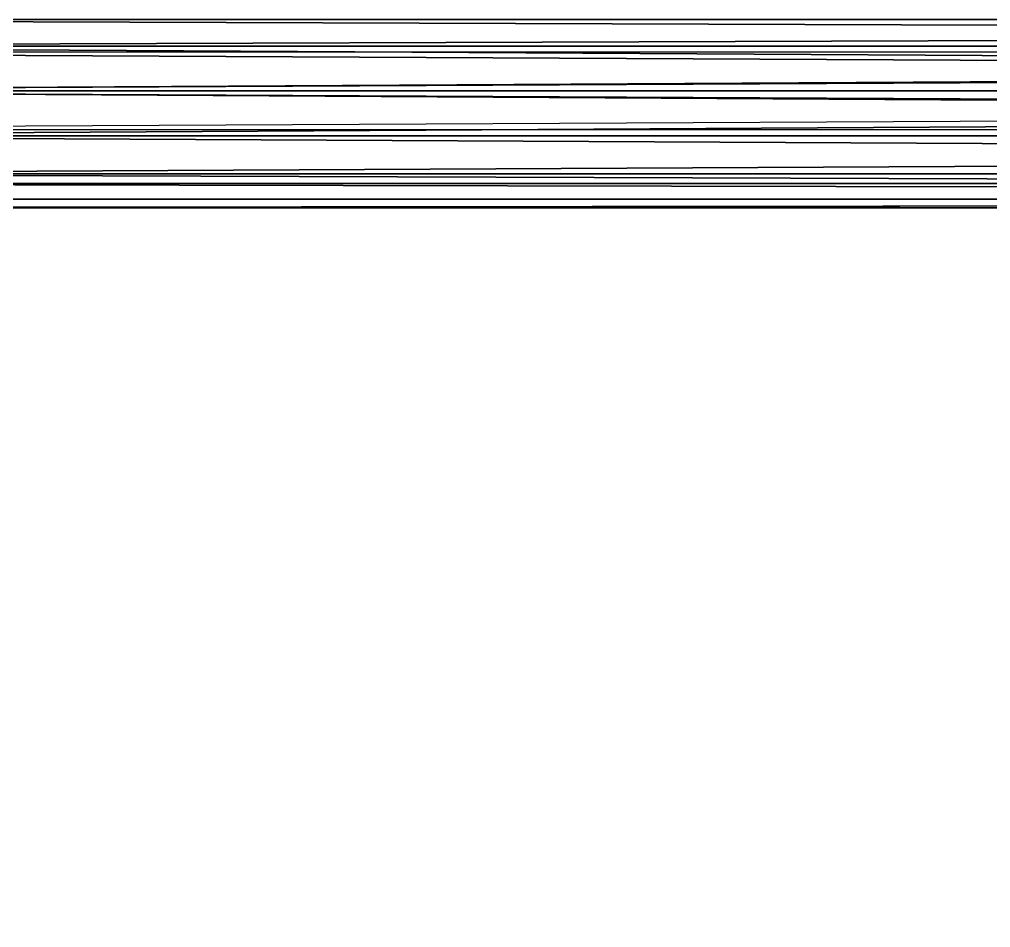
# Model space of a CAD drawing. Header units: centimetres. Extents: x -66.3 to 12.3, y -19.3 to 19.3.
# Drawn here: x -57.17 to -48.05, y 9.64 to 18.17 of the extents above; entities that cross this region are included whole.
import ezdxf

# ---------------------------------------------------------------- set-up
doc = ezdxf.new("R2010")
doc.units = ezdxf.units.CM
doc.layers.add('chrom', color=9, linetype='Continuous', true_color=0xbebebe)
doc.layers.add('reinweiss', color=254, linetype='Continuous', true_color=0xdddddd)

# ---------------------------------------------------------------- blocks, each defined once
blk = doc.blocks.new('blech350_750_19HIY99')
at = {"layer": 'reinweiss'}
for points in [[(-34.9175, 16.7222, -0.777816), (-35.2743, 16.4837, -0.420951), (35.2743, 16.4837, -0.420951)], [(35.2743, 16.4837, -0.420951), (-35.2743, 16.4837, -0.420951), (-34.9175, 16.7222, -0.777816)], [(34.9175, 16.7222, -0.777816), (-34.9175, 16.7222, -0.777816), (35.2743, 16.4837, -0.420951)], [(35.2743, 16.4837, -0.420951), (-34.9175, 16.7222, -0.777816), (34.9175, 16.7222, -0.777816)], [(-36.367, 16.6289, 0.671752), (36.367, 16.6289, 0.671752), (36.1162, 16.4837, 0.420953)], [(-36.367, 16.6289, 0.671752), (36.1162, 16.4837, 0.420953), (-36.1162, 16.4837, 0.420953)], [(-36.367, -16.6289, 0.67175), (36.367, -16.6289, 0.67175), (36.367, 16.6289, 0.671752)], [(-36.367, 16.6289, 0.671752), (-36.367, -16.6289, 0.67175), (36.367, 16.6289, 0.671752)], [(36.1162, 16.4837, 0.420953), (36.367, 16.6289, 0.671752), (-36.367, 16.6289, 0.671752)], [(-36.1162, 16.4837, 0.420953), (36.1162, 16.4837, 0.420953), (-36.367, 16.6289, 0.671752)], [(36.367, 16.6289, 0.671752), (36.367, -16.6289, 0.67175), (-36.367, -16.6289, 0.67175)], [(36.367, 16.6289, 0.671752), (-36.367, -16.6289, 0.67175), (-36.367, 16.6289, 0.671752)], [(-35.6953, 16.4, 7.16867e-07), (-36.1162, 16.4837, 0.420953), (36.1162, 16.4837, 0.420953)], [(36.1162, 16.4837, 0.420953), (-36.1162, 16.4837, 0.420953), (-35.6953, 16.4, 7.16867e-07)], [(35.6953, 16.4, 7.16867e-07), (-35.6953, 16.4, 7.16867e-07), (36.1162, 16.4837, 0.420953)], [(-35.6953, 16.4, 7.16867e-07), (35.6953, 16.4, 7.16867e-07), (35.2743, 16.4837, -0.420951)], [(-35.6953, 16.4, 7.16867e-07), (35.2743, 16.4837, -0.420951), (-35.2743, 16.4837, -0.420951)], [(36.1162, 16.4837, 0.420953), (-35.6953, 16.4, 7.16867e-07), (35.6953, 16.4, 7.16867e-07)], [(35.2743, 16.4837, -0.420951), (35.6953, 16.4, 7.16867e-07), (-35.6953, 16.4, 7.16867e-07)], [(-35.2743, 16.4837, -0.420951), (35.2743, 16.4837, -0.420951), (-35.6953, 16.4, 7.16867e-07)]]:
    blk.add_3dface(points, dxfattribs=at)
blk = doc.blocks.new('blech350_750_19HIY991')
at = {"layer": 'reinweiss'}
for points in [[(-34.9175, 16.7222, -0.777816), (-35.2743, 16.4837, -0.420951), (35.2743, 16.4837, -0.420951)], [(35.2743, 16.4837, -0.420951), (-35.2743, 16.4837, -0.420951), (-34.9175, 16.7222, -0.777816)], [(34.9175, 16.7222, -0.777816), (-34.9175, 16.7222, -0.777816), (35.2743, 16.4837, -0.420951)], [(35.2743, 16.4837, -0.420951), (-34.9175, 16.7222, -0.777816), (34.9175, 16.7222, -0.777816)], [(-36.367, 16.6289, 0.671752), (36.367, 16.6289, 0.671752), (36.1162, 16.4837, 0.420953)], [(-36.367, 16.6289, 0.671752), (36.1162, 16.4837, 0.420953), (-36.1162, 16.4837, 0.420953)], [(-36.367, -16.6289, 0.67175), (36.367, -16.6289, 0.67175), (36.367, 16.6289, 0.671752)], [(-36.367, 16.6289, 0.671752), (-36.367, -16.6289, 0.67175), (36.367, 16.6289, 0.671752)], [(36.1162, 16.4837, 0.420953), (36.367, 16.6289, 0.671752), (-36.367, 16.6289, 0.671752)], [(-36.1162, 16.4837, 0.420953), (36.1162, 16.4837, 0.420953), (-36.367, 16.6289, 0.671752)], [(36.367, 16.6289, 0.671752), (36.367, -16.6289, 0.67175), (-36.367, -16.6289, 0.67175)], [(36.367, 16.6289, 0.671752), (-36.367, -16.6289, 0.67175), (-36.367, 16.6289, 0.671752)], [(-35.6953, 16.4, 7.16867e-07), (-36.1162, 16.4837, 0.420953), (36.1162, 16.4837, 0.420953)], [(36.1162, 16.4837, 0.420953), (-36.1162, 16.4837, 0.420953), (-35.6953, 16.4, 7.16867e-07)], [(35.6953, 16.4, 7.16867e-07), (-35.6953, 16.4, 7.16867e-07), (36.1162, 16.4837, 0.420953)], [(-35.6953, 16.4, 7.16867e-07), (35.6953, 16.4, 7.16867e-07), (35.2743, 16.4837, -0.420951)], [(-35.6953, 16.4, 7.16867e-07), (35.2743, 16.4837, -0.420951), (-35.2743, 16.4837, -0.420951)], [(36.1162, 16.4837, 0.420953), (-35.6953, 16.4, 7.16867e-07), (35.6953, 16.4, 7.16867e-07)], [(35.2743, 16.4837, -0.420951), (35.6953, 16.4, 7.16867e-07), (-35.6953, 16.4, 7.16867e-07)], [(-35.2743, 16.4837, -0.420951), (35.2743, 16.4837, -0.420951), (-35.6953, 16.4, 7.16867e-07)]]:
    blk.add_3dface(points, dxfattribs=at)
blk = doc.blocks.new('blech350_750_19HIY992')
at = {"layer": 'reinweiss'}
for points in [[(-34.9175, 16.7222, -0.777816), (-35.2743, 16.4837, -0.420951), (35.2743, 16.4837, -0.420951)], [(35.2743, 16.4837, -0.420951), (-35.2743, 16.4837, -0.420951), (-34.9175, 16.7222, -0.777816)], [(34.9175, 16.7222, -0.777816), (-34.9175, 16.7222, -0.777816), (35.2743, 16.4837, -0.420951)], [(35.2743, 16.4837, -0.420951), (-34.9175, 16.7222, -0.777816), (34.9175, 16.7222, -0.777816)], [(-36.367, 16.6289, 0.671752), (36.367, 16.6289, 0.671752), (36.1162, 16.4837, 0.420953)], [(-36.367, 16.6289, 0.671752), (36.1162, 16.4837, 0.420953), (-36.1162, 16.4837, 0.420953)], [(-36.367, -16.6289, 0.67175), (36.367, -16.6289, 0.67175), (36.367, 16.6289, 0.671752)], [(-36.367, 16.6289, 0.671752), (-36.367, -16.6289, 0.67175), (36.367, 16.6289, 0.671752)], [(36.1162, 16.4837, 0.420953), (36.367, 16.6289, 0.671752), (-36.367, 16.6289, 0.671752)], [(-36.1162, 16.4837, 0.420953), (36.1162, 16.4837, 0.420953), (-36.367, 16.6289, 0.671752)], [(36.367, 16.6289, 0.671752), (36.367, -16.6289, 0.67175), (-36.367, -16.6289, 0.67175)], [(36.367, 16.6289, 0.671752), (-36.367, -16.6289, 0.67175), (-36.367, 16.6289, 0.671752)], [(-35.6953, 16.4, 7.16867e-07), (-36.1162, 16.4837, 0.420953), (36.1162, 16.4837, 0.420953)], [(36.1162, 16.4837, 0.420953), (-36.1162, 16.4837, 0.420953), (-35.6953, 16.4, 7.16867e-07)], [(35.6953, 16.4, 7.16867e-07), (-35.6953, 16.4, 7.16867e-07), (36.1162, 16.4837, 0.420953)], [(-35.6953, 16.4, 7.16867e-07), (35.6953, 16.4, 7.16867e-07), (35.2743, 16.4837, -0.420951)], [(-35.6953, 16.4, 7.16867e-07), (35.2743, 16.4837, -0.420951), (-35.2743, 16.4837, -0.420951)], [(36.1162, 16.4837, 0.420953), (-35.6953, 16.4, 7.16867e-07), (35.6953, 16.4, 7.16867e-07)], [(35.2743, 16.4837, -0.420951), (35.6953, 16.4, 7.16867e-07), (-35.6953, 16.4, 7.16867e-07)], [(-35.2743, 16.4837, -0.420951), (35.2743, 16.4837, -0.420951), (-35.6953, 16.4, 7.16867e-07)], [(35.6953, -16.4, -7.16867e-07), (36.1162, -16.4837, 0.420951), (-36.1162, -16.4837, 0.420951)], [(-35.6953, -16.4, -7.16867e-07), (35.6953, -16.4, -7.16867e-07), (-36.1162, -16.4837, 0.420951)], [(-36.1162, -16.4837, 0.420951), (36.1162, -16.4837, 0.420951), (35.6953, -16.4, -7.16867e-07)], [(-36.1162, -16.4837, 0.420951), (35.6953, -16.4, -7.16867e-07), (-35.6953, -16.4, -7.16867e-07)], [(35.6953, -16.4, -7.16867e-07), (-35.6953, -16.4, -7.16867e-07), (-35.2743, -16.4837, -0.420953)], [(-35.2743, -16.4837, -0.420953), (-35.6953, -16.4, -7.16867e-07), (35.6953, -16.4, -7.16867e-07)], [(35.6953, -16.4, -7.16867e-07), (-35.2743, -16.4837, -0.420953), (35.2743, -16.4837, -0.420953)], [(35.2743, -16.4837, -0.420953), (-35.2743, -16.4837, -0.420953), (35.6953, -16.4, -7.16867e-07)], [(36.367, -16.6289, 0.67175), (-36.367, -16.6289, 0.67175), (-36.1162, -16.4837, 0.420951)], [(-36.1162, -16.4837, 0.420951), (-36.367, -16.6289, 0.67175), (36.367, -16.6289, 0.67175)], [(36.367, -16.6289, 0.67175), (-36.1162, -16.4837, 0.420951), (36.1162, -16.4837, 0.420951)], [(36.1162, -16.4837, 0.420951), (-36.1162, -16.4837, 0.420951), (36.367, -16.6289, 0.67175)], [(34.9175, -16.7222, -0.777818), (35.2743, -16.4837, -0.420953), (-35.2743, -16.4837, -0.420953)], [(-34.9175, -16.7222, -0.777818), (34.9175, -16.7222, -0.777818), (-35.2743, -16.4837, -0.420953)], [(-35.2743, -16.4837, -0.420953), (35.2743, -16.4837, -0.420953), (34.9175, -16.7222, -0.777818)], [(-35.2743, -16.4837, -0.420953), (34.9175, -16.7222, -0.777818), (-34.9175, -16.7222, -0.777818)]]:
    blk.add_3dface(points, dxfattribs=at)
blk = doc.blocks.new('GeometrySelector_19HIY9913')
for points in [[(-0.877686, -36.367, -0.363549), (-0.95, -36.367, 4.42512e-07), (-0.95, 36.367, -4.42512e-07)], [(-0.95, -36.367, 4.42512e-07), (-0.877686, 36.367, 0.363549), (-0.95, 36.367, -4.42512e-07)], [(0.877686, -36.367, 0.363549), (0.95, -36.367, 4.42512e-07), (0.95, 36.367, -4.42512e-07)], [(0.877686, -36.367, 0.363549), (0.95, 36.367, -4.42512e-07), (0.877686, 36.367, 0.363549)], [(0.95, -36.367, 4.42512e-07), (0.877686, -36.367, -0.363549), (0.877686, 36.367, -0.363549)], [(0.95, -36.367, 4.42512e-07), (0.877686, 36.367, -0.363549), (0.95, 36.367, -4.42512e-07)]]:
    blk.add_3dface(points)
blk = doc.blocks.new('rohr750_19HIY99')
at = {"layer": 'chrom'}
blk.add_blockref('GeometrySelector_19HIY9913', (0, 0), dxfattribs=at)
blk = doc.blocks.new('rohr750_19HIY992')
at = {"layer": 'chrom'}
blk.add_blockref('GeometrySelector_19HIY9913', (0, 0), dxfattribs=at)

msp = doc.modelspace()

# ---------------------------------------------------------------- block references
at = {"extrusion": (0, -1, 6.123233995736766e-17), "rotation": 90}
for name, p in [('rohr750_19HIY99', (-27.0171216745247, 38, -17.5)), ('rohr750_19HIY992', (-27.0171216745247, 3.000000000000011, -17.5))]:
    msp.add_blockref(name, p, dxfattribs=at)
at = {"extrusion": (0, 1, 6.123233995736766e-17), "rotation": 180}
msp.add_blockref('blech350_750_19HIY992', (27.0171216745247, 20.5, 17.5), dxfattribs=at)
for name, p in [('blech350_750_19HIY99', (-27.0171216745247, 0, 38)), ('blech350_750_19HIY991', (-27.0171216745247, 0, 3.00000000000001))]:
    msp.add_blockref(name, p)

doc.saveas('drawing.dxf')
